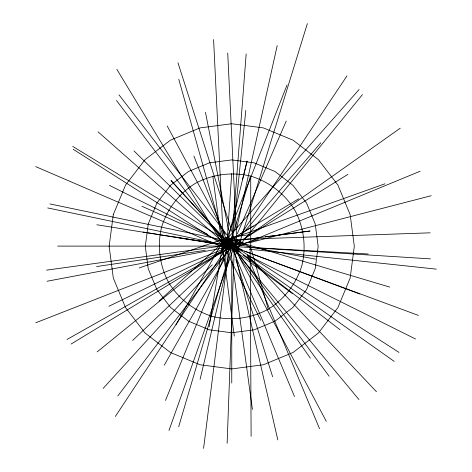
<?xml version="1.0" encoding="UTF-8"?>
<svg xmlns="http://www.w3.org/2000/svg" width="472" height="472" viewBox="0 0 472 472"><rect width="100%" height="100%" fill="white"/><g stroke="black" fill="none" stroke-linecap="round" stroke-linejoin="round"><path stroke-width="0.71" d="M231.793 241.593L231.764 246.372L117.805 395.925M225.522 272.586L225.935 249.918M250.549 176.091C231.876 171.66 212.258 174.245 195.367 183.354C179.03 193.431 166.982 209.125 161.483 227.516C157.052 246.189 159.636 265.807 168.746 282.698C178.823 299.036 194.517 311.077 212.907 316.582C231.581 321.013 251.198 318.429 268.09 309.319C284.427 299.242 296.475 283.548 301.974 265.158C306.405 246.484 303.821 226.867 294.711 209.975C284.634 193.638 268.94 181.59 250.549 176.091L232.106 237.021L230.802 239.658M227.132 443.314L234.431 244.378M226.879 244.862L231.681 173.649M231.764 241.404L246.166 53.932M233.168 232.796L245.812 110.43M203.574 448.4L229.823 240.927M209.184 326.766L223.492 239.387M226.129 247.068L247.098 161.046L242.502 179.738M236.519 229.221L277.194 45.648M200.093 379.317L228.601 259.653M223.038 244.803L227.174 241.811L228.377 236.956M178.676 426.747L231.191 248.319M236.295 253.753L307.355 23.6M168.976 430.511L235.428 242.856M227.628 251.8L229.085 248.001M223.811 245.835L287.035 84.978M165.471 400.48L230.808 240.472M237.209 233.852L286.262 121.038M232.012 237.021L226.029 246.626L226.831 245.334M226.938 245.163L227.87 243.345M175.985 324.701L223.651 239.764M164.256 365.204L224.684 258.839M225.055 247.641L232.112 236.867L250.726 234.613M224.92 250.367L227.71 246.13L98.064 131.835M115.351 416.463L230.507 241.894M242.425 232.118L347.003 75.862M225.085 244.98L226.353 243.174M236.743 248.98L362.449 94.618M240.667 236.024L320.883 142.762M220.648 246.183L359.133 89.479M103.114 388.438L237.345 241.434M132.632 340.448L212.329 264.816M158.981 301.059L224.365 241.357M97.167 351.882L231.315 242.909M246.809 236.855L400.25 128.189M243.363 239.18L347.917 174.357M71.095 344.035L231.186 246.726M240.242 233.959L298.693 198.806M222.353 242.873L227.174 241.811L253.44 226.058M224.477 238.879L221.999 236.171A2009.841 0.855 47.6 0 1 170.988 180.516L227.174 241.811L231.487 239.227M67.048 339.439L240.407 241.581M108.926 306.287L219.498 252.355M236.124 247.228L420.121 171.236M35.819 322.754L230.525 246.437M222.277 241.953L385.022 183.785M139.157 267.966L222.926 239.286M249.204 242.82L431.231 195.721M244.997 243.027L258.231 239.676M47.005 281.259L231.073 246.502M96.601 266.574L205.267 250.331M46.551 270.149L243.764 242.986M256.379 238.018L310.098 231.009L265.264 236.885M174.799 237.032L230.885 245.877L227.174 241.811L257.623 237.876M227.174 241.811L232.171 241.168M221.138 240.083L430.139 232.826M57.631 246.101L230.466 246.101M249.517 247.363L252.26 247.517M258.514 247.871L368.219 254.001M430.44 258.874L231.764 246.372L358.926 399.536M249.34 249.186L436.299 269.14M143.24 232.047L210.028 242.59M96.819 224.755L218.288 244.213M219.875 241.198L315.609 259.116M49.955 203.939L244.844 244.508M47.713 207.945L230.354 246.077M224.082 237.676L389.707 287.082M418.469 315.438L231.764 246.372L394.232 361.404M244.561 251.128L359.859 294.009M35.701 166.622L227.769 249.346M141.913 206.264L230.885 245.877M109.457 185.39L207.786 234.419M319.532 428.712L247.257 255.134L415.537 339.008M232.112 236.867L250.726 247.434L268.238 309.213M72.741 146.403L242.555 250.29M73.201 149.282L231.787 250.29M223.232 239.097L398.999 352.419M292.563 293.708L221.386 241.039L260.756 320.346M243.127 255.122L340.046 329.757M133.954 150.922L221.993 236.838M247.257 255.134L376.461 391.731M119.003 94.86L240.578 252.49M116.478 100.501L230.436 250.06M226.389 237.316L329.167 376.267M239.611 257.541L310.352 358.189M116.832 69.307L225.173 248.183M167.182 125.924L225.315 234.342M233.156 245.44L326.305 421.372M227.569 237.233L294.516 396.574M193.945 156.143L229.162 246.945M177.968 62.788L238.631 252.39M235.847 259.399L272.633 376.786M178.788 79.314L225.51 245.711M233.351 245.835L277.796 439.88M205.456 112.259L228.607 230.277M228.997 238.23L252.42 409.466M221.586 239.546L234.295 336.105M212.825 176.144L223.893 260.231M227.722 53.029L237.251 251.871M213.592 39.559L223.71 248.443M250.178 248.296L251.11 436.317M250.726 176.156L250.726 247.434M231.764 261.399L231.764 383.04M113.315 214.607L109.138 246.337L113.315 278.067L125.564 307.632L145.046 333.02L170.433 352.501L199.998 364.75L231.728 368.927L263.459 364.75L293.023 352.501L318.411 333.02L337.893 307.632L350.141 278.067L354.319 246.337L350.141 214.607L337.893 185.042L318.411 159.654L293.023 140.172L263.459 127.924L231.728 123.747L199.998 127.924L170.433 140.172L145.046 159.654L125.564 185.042L113.315 214.607M148.237 223.964L145.293 246.337L148.237 268.71L156.869 289.554L170.61 307.455L188.511 321.19L209.356 329.828L231.728 332.772L254.101 329.828L274.946 321.19L292.846 307.455L306.588 289.554L315.219 268.71L318.163 246.337L315.219 223.964L306.588 203.119L292.846 185.219L274.946 171.478L254.101 162.846L231.728 159.902L209.356 162.846L188.511 171.478L170.61 185.219L156.869 203.119L148.237 223.964"/></g></svg>
